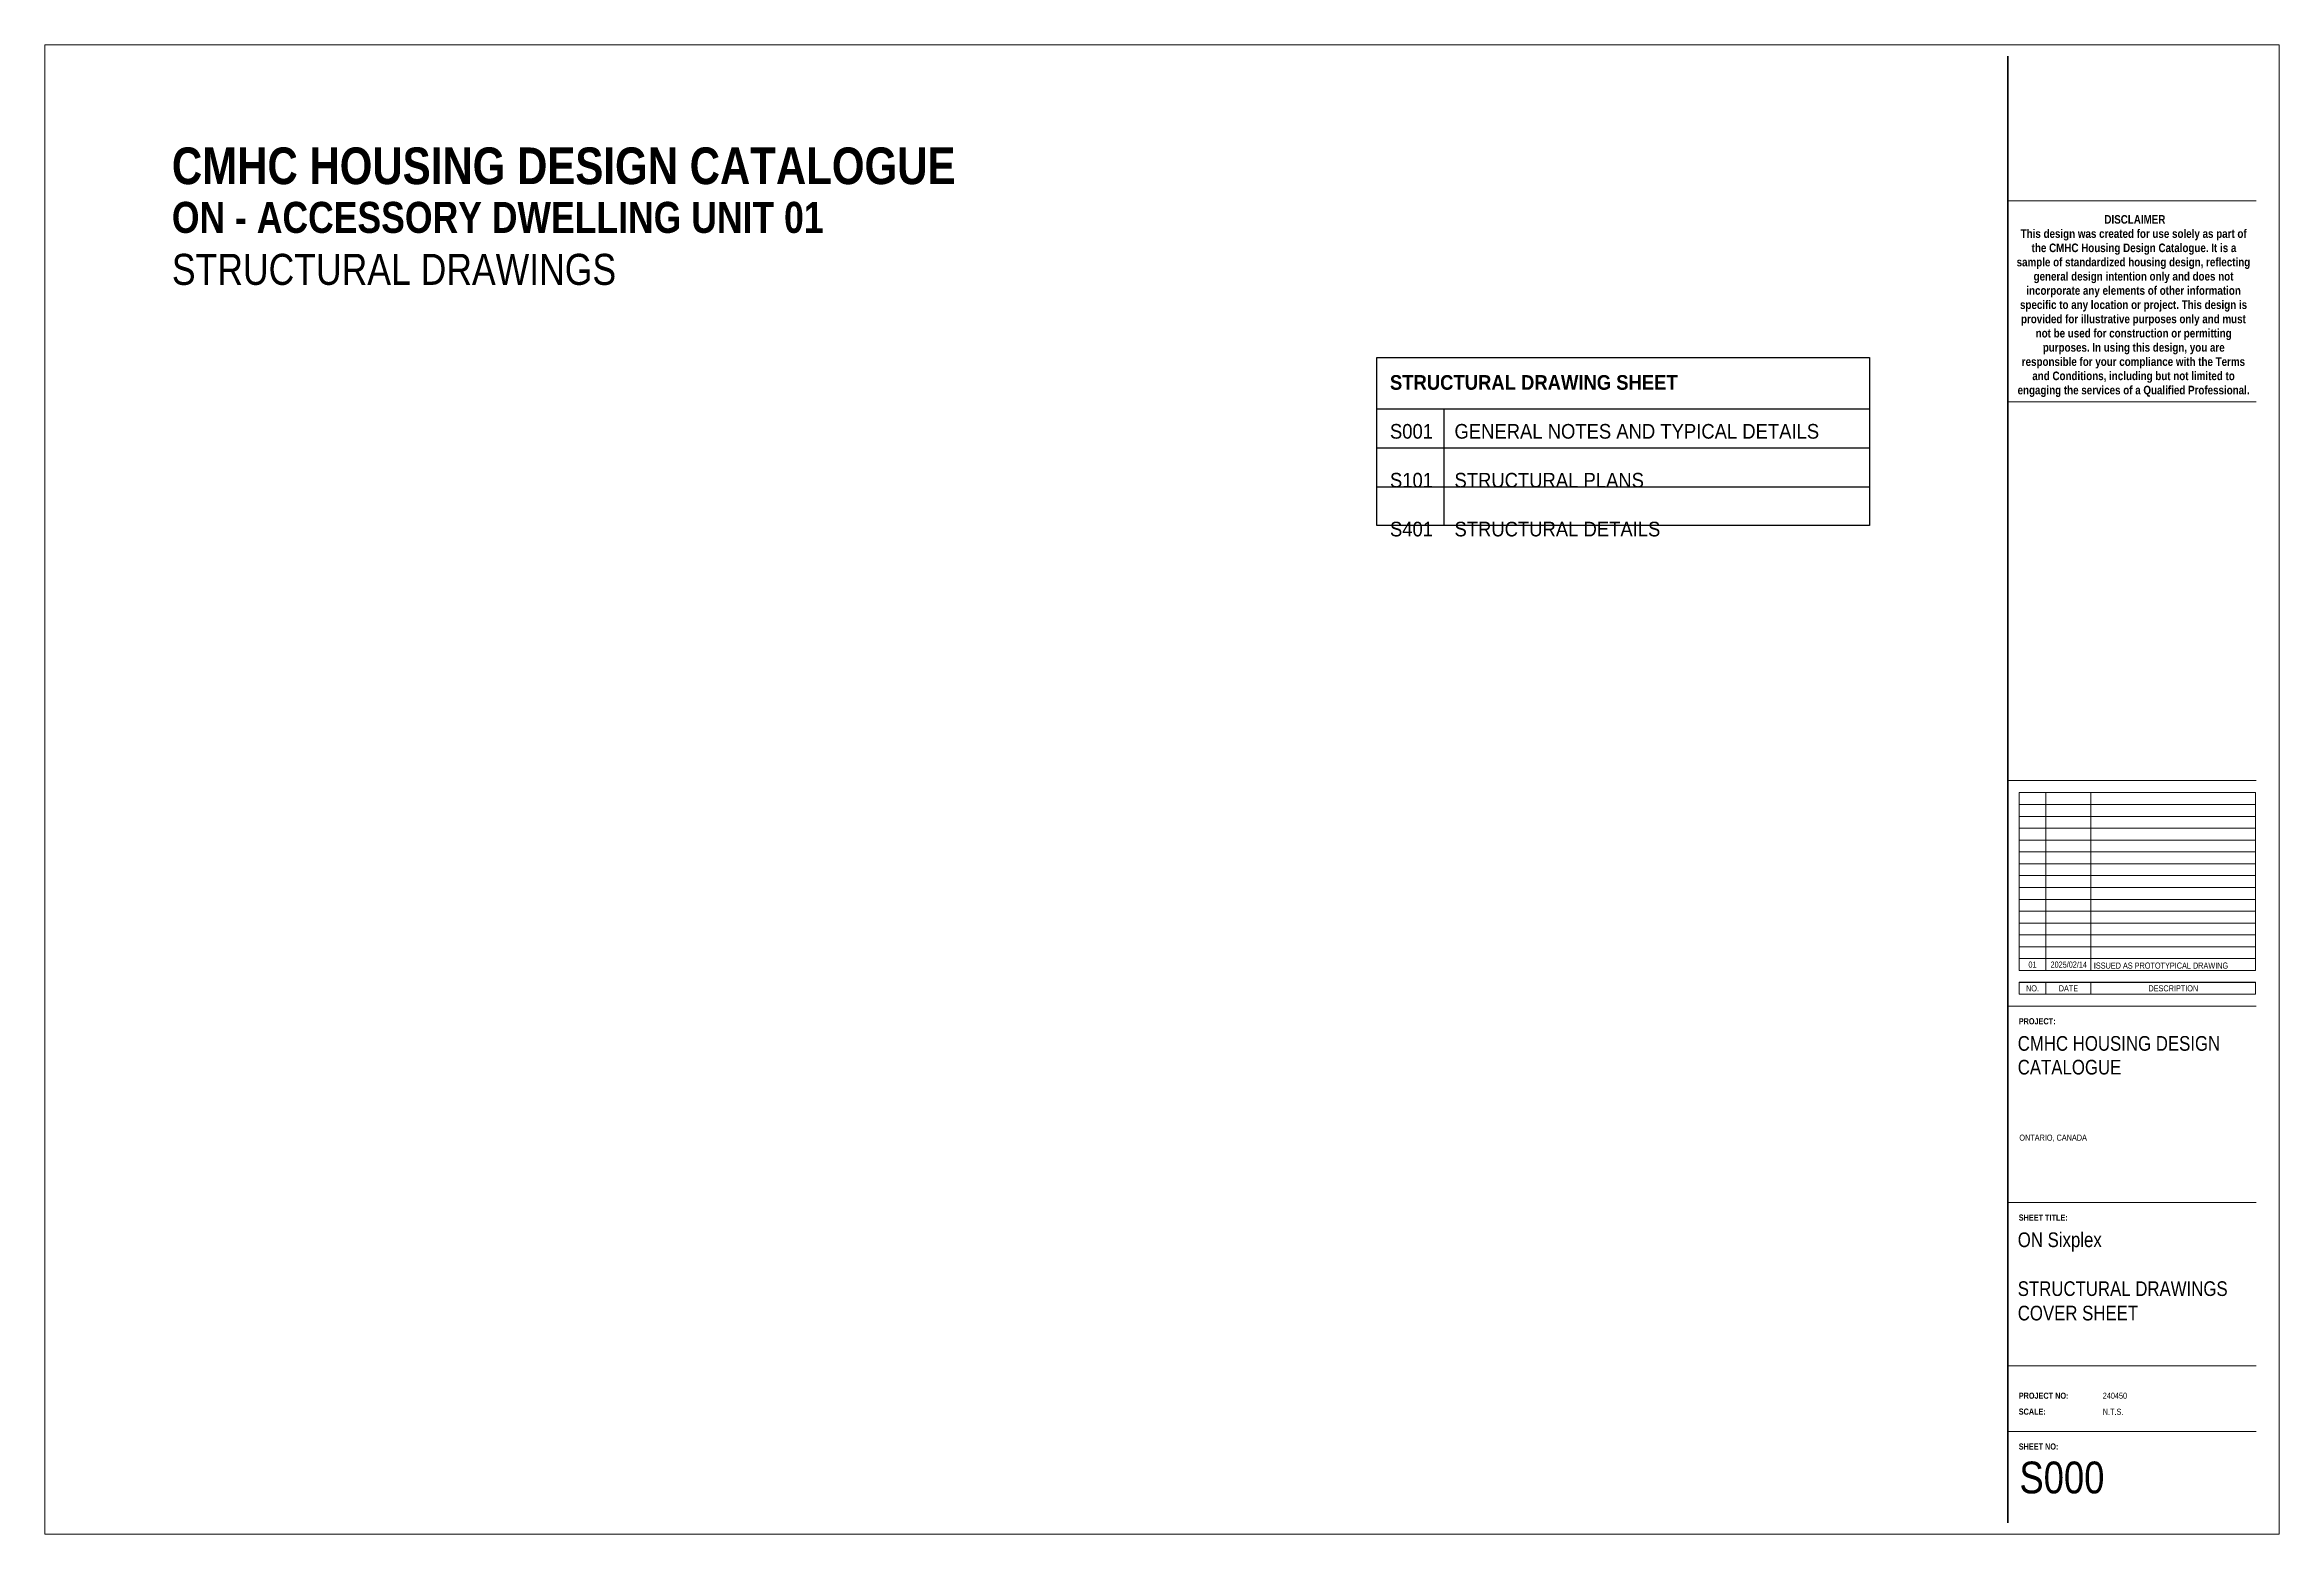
# Paper-space layout 'ADU_01_S000' of a CAD drawing. Header units: millimetres. Extents: x 0 to 914, y 0 to 610.
import ezdxf

# ---------------------------------------------------------------- set-up
doc = ezdxf.new("R2010")
doc.units = ezdxf.units.MM
doc.header["$LTSCALE"] = 10
for name, color, linetype, lineweight in [('CMHC-HousingCatalogueSheet$0$A-DETL-THIN', 151, 'Continuous', 9), ('CMHC-HousingCatalogueSheet$0$G-ANNO-SCHD', 231, 'Continuous', 9), ('CMHC-HousingCatalogueSheet$0$G-ANNO-TTLB', 6, 'Continuous', 18), ('CMHC-HousingCatalogueSheet$0$G-ANNO-TTLB-MEDM', 33, 'Continuous', 35), ('CMHC-HousingCatalogueSheet$0$G-ANNO-TTLB-THIN', 151, 'Continuous', 18), ('G-ANNO-SCHD', 231, 'Continuous', 9), ('G-ANNO-TEXT', 231, 'Continuous', 9), ('G-ANNO-TTLB', 6, 'Continuous', 18)]:
    doc.layers.add(name, color=color, linetype=linetype, lineweight=lineweight)
doc.layers.add('S-ANNO-NOTE', color=1, linetype='Continuous')
doc.layers.add('S-ANNO-TEXT', color=2, linetype='Continuous')
doc.styles.add('Arial Narrow_1', font='ARIALN.TTF', dxfattribs={"height": 13})
doc.styles.add('Arial Narrow_2', font='ARIALN.TTF', dxfattribs={"height": 6})
doc.styles.add('Arial Narrow_3', font='ARIALN.TTF', dxfattribs={"height": 2.5})
doc.styles.add('Arial Narrow_8', font='ARIALN.TTF', dxfattribs={"height": 12.7})
doc.styles.add('Arial Narrow_B_5', font='ARIALNB.TTF', dxfattribs={"height": 15})
doc.styles.add('Arial Narrow_B_6', font='ARIALNB.TTF', dxfattribs={"height": 12.7})
doc.styles.add('BB_Standard', font='arial.ttf', dxfattribs={"width": 0.9, "height": 2.2})
doc.styles.add('CMHC-HousingCatalogueSheet$0$Arial Narrow_2', font='ARIALN.TTF', dxfattribs={"height": 2.5})
doc.styles.add('CMHC-HousingCatalogueSheet$0$Arial Narrow_B', font='ARIALNB.TTF', dxfattribs={"height": 3.5})
doc.styles.add('CMHC-HousingCatalogueSheet$0$Arial Narrow_B_1', font='ARIALNB.TTF', dxfattribs={"height": 2.5})

# ---------------------------------------------------------------- blocks, each defined once
blk = doc.blocks.new('CMHC-HousingCatalogueSheet$0$CMHC_Sheet - ARCH D - Standard-1624161-Unnamed')
at = {"layer": 'CMHC-HousingCatalogueSheet$0$A-DETL-THIN'}
for p, q in [((779.04, 183.18), (682.24, 183.18)), ((682.24, 110.41), (682.24, 183.18)), ((693.19, 110.41), (693.19, 183.18)), ((711.66, 110.41), (711.66, 183.18)), ((779.04, 110.41), (779.04, 183.18)), ((779.04, 178.33), (682.24, 178.33)), ((779.04, 173.48), (682.24, 173.48)), ((779.04, 168.63), (682.24, 168.63)), ((779.04, 163.78), (682.24, 163.78)), ((779.04, 158.92), (682.24, 158.92)), ((779.04, 154.07), (682.24, 154.07)), ((779.04, 149.22), (682.24, 149.22)), ((779.04, 144.37), (682.24, 144.37)), ((779.04, 139.52), (682.24, 139.52)), ((779.04, 134.67), (682.24, 134.67)), ((779.04, 129.81), (682.24, 129.81)), ((779.04, 124.96), (682.24, 124.96)), ((779.04, 120.11), (682.24, 120.11)), ((779.04, 115.26), (682.24, 115.26)), ((779.04, 110.41), (682.24, 110.41)), ((693.19, 105.55), (682.24, 105.55)), ((682.24, 100.7), (682.24, 105.55)), ((693.19, 100.7), (682.24, 100.7)), ((711.66, 105.55), (693.19, 105.55)), ((693.19, 100.7), (693.19, 105.55)), ((711.66, 100.7), (693.19, 100.7)), ((779.04, 105.55), (711.66, 105.55)), ((711.66, 100.7), (711.66, 105.55)), ((779.04, 100.7), (711.66, 100.7)), ((779.04, 100.7), (779.04, 105.55))]:
    blk.add_line(p, q, dxfattribs=at)
at = {"layer": 'CMHC-HousingCatalogueSheet$0$G-ANNO-TTLB-MEDM'}
blk.add_line((677.59, 484.51), (677.59, -115.57), dxfattribs=at)
at = {"layer": 'CMHC-HousingCatalogueSheet$0$G-ANNO-TTLB-THIN'}
for p, q in [((788.72, 489.27), (-125.68, 489.27)), ((-125.68, 489.27), (-125.68, -120.33)), ((788.72, -120.33), (788.72, 489.27)), ((779.19, 425.42), (677.59, 425.42)), ((779.19, 343.16), (677.59, 343.16)), ((779.19, 188.15), (677.59, 188.15)), ((779.19, 95.84), (677.59, 95.84)), ((779.19, 15.5), (677.59, 15.5)), ((779.19, -51.44), (677.59, -51.44)), ((677.59, -78.28), (779.19, -78.28)), ((-125.68, -120.33), (788.72, -120.33))]:
    blk.add_line(p, q, dxfattribs=at)
at = {"layer": 'CMHC-HousingCatalogueSheet$0$G-ANNO-SCHD', "char_height": 2.5, "attachment_point": 2, "line_spacing_factor": 0.974696, "style": 'CMHC-HousingCatalogueSheet$0$Arial Narrow_2'}
for s, insert, width in [('NO.', (687.72, 104.35), 6.1098), ('DATE', (702.43, 104.35), 9.2108), ('DESCRIPTION', (745.35, 104.35), 23.5489)]:
    blk.add_mtext(s, dxfattribs=dict(at, insert=insert, width=width))
at = {"layer": 'CMHC-HousingCatalogueSheet$0$G-ANNO-TTLB', "lineweight": 9, "attachment_point": 1}
for s, insert, char_height, width, style in [('This design was created for use solely as part of ', (682.89, 413.71), 3.5, 114.962, 'CMHC-HousingCatalogueSheet$0$Arial Narrow_B'), ('DISCLAIMER', (717.15, 419.53), 3.5, 30.5443, 'CMHC-HousingCatalogueSheet$0$Arial Narrow_B'), ('the CMHC Housing Design Catalogue. It is a ', (687.39, 407.89), 3.5, 104.1392, 'CMHC-HousingCatalogueSheet$0$Arial Narrow_B'), ('sample of standardized housing design, reflecting ', (681.23, 402.07), 3.5, 118.7299, 'CMHC-HousingCatalogueSheet$0$Arial Narrow_B'), ('general design intention only and does not ', (688.18, 396.25), 3.5, 102.135, 'CMHC-HousingCatalogueSheet$0$Arial Narrow_B'), ('specific to any location or project. This design is ', (682.62, 384.61), 3.5, 115.6033, 'CMHC-HousingCatalogueSheet$0$Arial Narrow_B'), ('incorporate any elements of other information ', (685.2, 390.43), 3.5, 109.3502, 'CMHC-HousingCatalogueSheet$0$Arial Narrow_B'), ('provided for illustrative purposes only and must ', (683.02, 378.79), 3.5, 114.6413, 'CMHC-HousingCatalogueSheet$0$Arial Narrow_B'), ('not be used for construction or permitting ', (689.04, 372.96), 3.5, 100.1308, 'CMHC-HousingCatalogueSheet$0$Arial Narrow_B'), ('purposes. In using this design, you are ', (691.95, 367.14), 3.5, 93.0759, 'CMHC-HousingCatalogueSheet$0$Arial Narrow_B'), ('responsible for your compliance with the Terms ', (683.35, 361.32), 3.5, 113.8396, 'CMHC-HousingCatalogueSheet$0$Arial Narrow_B'), ('engaging the services of a Qualified Professional.', (681.63, 349.68), 3.5, 116.6455, 'CMHC-HousingCatalogueSheet$0$Arial Narrow_B'), ('and Conditions, including but not limited to  ', (687.65, 355.5), 3.5, 104.8607, 'CMHC-HousingCatalogueSheet$0$Arial Narrow_B'), ('PROJECT:', (682.1, 90.88), 2.5, 17.557, 'CMHC-HousingCatalogueSheet$0$Arial Narrow_B_1'), ('SHEET TITLE:', (682.1, 10.54), 2.5, 23.4894, 'CMHC-HousingCatalogueSheet$0$Arial Narrow_B_1'), ('PROJECT NO:', (682.1, -62.36), 2.5, 23.73, 'CMHC-HousingCatalogueSheet$0$Arial Narrow_B_1'), ('SCALE:', (682.1, -68.87), 2.5, 12.9072, 'CMHC-HousingCatalogueSheet$0$Arial Narrow_B_1'), ('SHEET NO:', (682.1, -83.16), 2.5, 18.9198, 'CMHC-HousingCatalogueSheet$0$Arial Narrow_B_1')]:
    blk.add_mtext(s, dxfattribs=dict(at, insert=insert, char_height=char_height, width=width, style=style))
blk = doc.blocks.new('CMHC-HousingCatalogueSheet')
at = {"layer": 'CMHC-HousingCatalogueSheet$0$A-DETL-THIN'}
for p, q in [((904.72, 303.52), (807.93, 303.52)), ((807.93, 230.74), (807.93, 303.52)), ((818.88, 230.74), (818.88, 303.52)), ((837.34, 230.74), (837.34, 303.52)), ((904.72, 230.74), (904.72, 303.52)), ((904.72, 298.66), (807.93, 298.66)), ((904.72, 293.81), (807.93, 293.81)), ((904.72, 288.96), (807.93, 288.96)), ((904.72, 284.11), (807.93, 284.11)), ((904.72, 279.26), (807.93, 279.26)), ((904.72, 274.41), (807.93, 274.41)), ((904.72, 269.55), (807.93, 269.55)), ((904.72, 264.7), (807.93, 264.7)), ((904.72, 259.85), (807.93, 259.85)), ((904.72, 255), (807.93, 255)), ((904.72, 250.15), (807.93, 250.15)), ((904.72, 245.29), (807.93, 245.29)), ((904.72, 240.44), (807.93, 240.44)), ((904.72, 235.59), (807.93, 235.59)), ((904.72, 230.74), (807.93, 230.74)), ((818.88, 225.89), (807.93, 225.89)), ((807.93, 221.04), (807.93, 225.89)), ((818.88, 221.04), (807.93, 221.04)), ((837.34, 225.89), (818.88, 225.89)), ((818.88, 221.04), (818.88, 225.89)), ((837.34, 221.04), (818.88, 221.04)), ((904.72, 225.89), (837.34, 225.89)), ((837.34, 221.04), (837.34, 225.89)), ((904.72, 221.04), (837.34, 221.04)), ((904.72, 221.04), (904.72, 225.89))]:
    blk.add_line(p, q, dxfattribs=at)
at = {"layer": 'CMHC-HousingCatalogueSheet$0$G-ANNO-TTLB', "lineweight": 9}
blk.add_blockref('CMHC-HousingCatalogueSheet$0$CMHC_Sheet - ARCH D - Standard-1624161-Unnamed', (125.68, 120.33), dxfattribs=at)
at = {"layer": 'CMHC-HousingCatalogueSheet$0$G-ANNO-SCHD', "char_height": 2.5, "attachment_point": 2, "line_spacing_factor": 0.974696, "style": 'CMHC-HousingCatalogueSheet$0$Arial Narrow_2'}
for s, insert, width in [('NO.', (813.4, 224.68), 6.1098), ('DATE', (828.11, 224.68), 9.2108), ('DESCRIPTION', (871.03, 224.68), 23.5489)]:
    blk.add_mtext(s, dxfattribs=dict(at, insert=insert, width=width))

psp = doc.layouts.new('ADU_01_S000')

# ---------------------------------------------------------------- linework, layer by layer
at = {"layer": 'S-ANNO-NOTE'}
for p, q in [((545.12, 460.64), (746.75, 460.64)), ((572.55, 460.64), (572.55, 412.86)), ((545.12, 444.64), (746.75, 444.64)), ((545.12, 428.65), (746.75, 428.65))]:
    psp.add_line(p, q, dxfattribs=at)
psp.add_lwpolyline([(545.12, 481.58), (746.75, 481.58), (746.75, 412.86), (545.12, 412.86)], close=True, dxfattribs=at)

# ---------------------------------------------------------------- block references
psp.add_blockref('CMHC-HousingCatalogueSheet', (0, 0))

# ---------------------------------------------------------------- texts
at = {"layer": 'G-ANNO-SCHD', "char_height": 2.5, "line_spacing_factor": 0.974696, "style": 'Arial Narrow_3'}
for s, insert, width, attachment_point in [('01', (813.4, 234.39), 6.1098, 2), ('2025/02/14', (828.24, 234.39), 17.377, 2), ('ISSUED AS PROTOTYPICAL DRAWING', (838.5, 232.72), 66.7453, 4)]:
    psp.add_mtext(s, dxfattribs=dict(at, insert=insert, width=width, attachment_point=attachment_point))
at = {"layer": 'G-ANNO-TEXT', "color": 7, "attachment_point": 1}
for s, insert, char_height, width, style in [('CMHC HOUSING DESIGN CATALOGUE', (52.04, 567.53), 15, 482.3027, 'Arial Narrow_B_5'), ('ON - ACCESSORY DWELLING UNIT 01', (52.04, 545.28), 12.7, 281.7932, 'Arial Narrow_B_6'), ('STRUCTURAL DRAWINGS', (52.04, 524.01), 12.7, 250.2868, 'Arial Narrow_8')]:
    psp.add_mtext(s, dxfattribs=dict(at, insert=insert, char_height=char_height, width=width, style=style))
at = {"layer": 'G-ANNO-TTLB', "lineweight": 9, "attachment_point": 1}
for s, insert, char_height, width, style in [('CMHC HOUSING DESIGN', (807.36, 203.89), 6, 101.5738, 'Arial Narrow_2'), ('CATALOGUE', (807.36, 194.17), 6, 51.9494, 'Arial Narrow_2'), ('ONTARIO, CANADA', (808.03, 163.58), 2.5, 32.2278, 'Arial Narrow_3'), ('ON Sixplex\\P\\PSTRUCTURAL DRAWINGS COVER SHEET', (807.37, 123.54), 6, 98.9934, 'Arial Narrow_2'), ('240450', (842.16, 57.97), 2.5, 11.5443, 'Arial Narrow_3'), ('N.T.S.', (842.16, 51.39), 2.5, 11.5443, 'Arial Narrow_3'), ('S000', (808.06, 29.75), 13, 40.0844, 'Arial Narrow_1')]:
    psp.add_mtext(s, dxfattribs=dict(at, insert=insert, char_height=char_height, width=width, style=style))
at = {"layer": 'S-ANNO-TEXT', "insert": (550.48, 474.38), "char_height": 2.2, "width": 224.0636, "attachment_point": 1, "line_spacing_factor": 0.9, "style": 'BB_Standard'}
psp.add_mtext('\\pxi-4,l4,sm1;{\\fArial|b1|i0|c0|p34;\\H2.72727x;STRUCTURAL DRAWING SHEET\\P\\ps*;\\P\\pi-12,l12;\\fArial|b0|i0|c0|p34;S001^IGENERAL NOTES AND TYPICAL DETAILS\\P\\PS101^ISTRUCTURAL PLANS\\P\\PS401^ISTRUCTURAL DETAILS}', dxfattribs=at)

doc.saveas('drawing.dxf')
